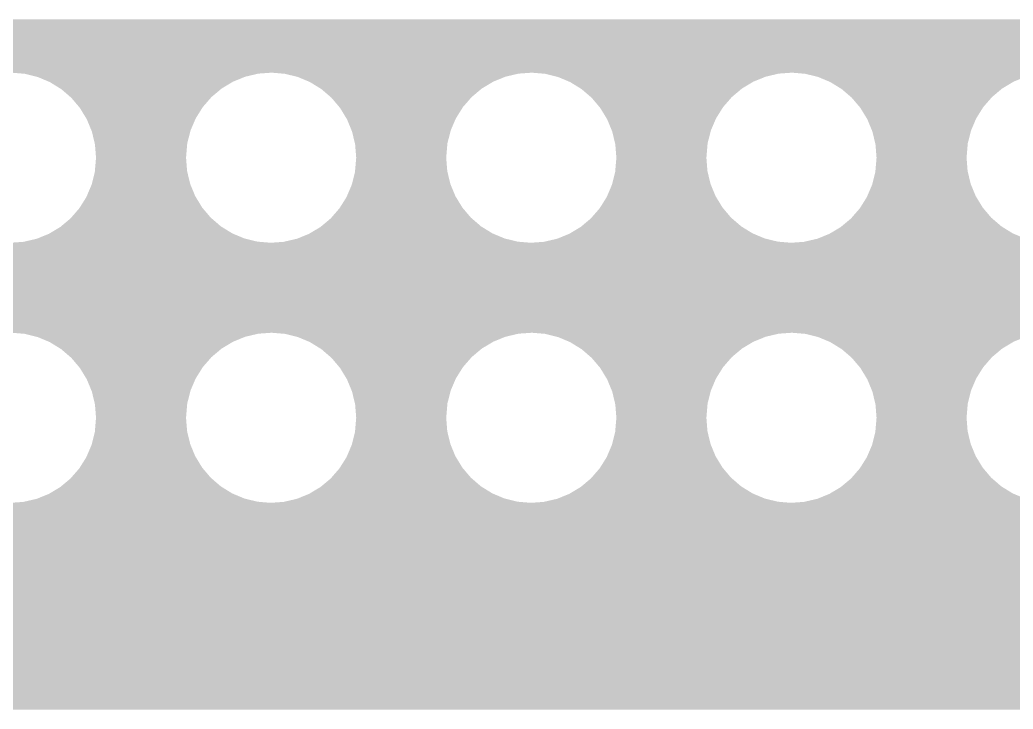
# Model space of a CAD drawing. Extents: x 295 to 953, y 10 to 290.
# Drawn here: x 723.8 to 749.01, y 149.99 to 167.5 of the extents above; entities that cross this region are included whole.
import ezdxf

# ---------------------------------------------------------------- set-up
doc = ezdxf.new("R2010")
doc.units = 0
doc.header["$LTSCALE"] = 5
doc.header["$MEASUREMENT"] = 0
doc.layers.add('GND1', color=7, linetype='CONTINUOUS')

msp = doc.modelspace()

# ---------------------------------------------------------------- linework, layer by layer
at = {"layer": 'GND1'}
for points in [[(561.287, 167.486), (561.246, 167.51), (834.239, 167.486), (834.186, 167.51)], [(561.325, 167.463), (561.287, 167.486), (834.297, 167.463), (834.239, 167.486)], [(593.571, 167.444), (593.417, 167.463), (834.345, 167.444), (834.297, 167.463)], [(593.725, 167.424), (593.571, 167.444), (834.401, 167.424), (834.345, 167.444)], [(593.785, 167.406), (593.725, 167.424), (834.453, 167.406), (834.401, 167.424)], [(593.892, 167.373), (593.785, 167.406), (834.563, 167.373), (834.453, 167.406)], [(593.982, 167.346), (593.892, 167.373), (834.674, 167.346), (834.563, 167.373)], [(594.022, 167.334), (593.982, 167.346), (834.736, 167.334), (834.674, 167.346)], [(594.042, 167.324), (594.022, 167.334), (834.786, 167.324), (834.736, 167.334)], [(594.076, 167.306), (594.042, 167.324), (834.899, 167.306), (834.786, 167.324)], [(594.1, 167.294), (594.076, 167.306), (835.013, 167.294), (834.899, 167.306)], [(594.113, 167.288), (594.1, 167.294), (835.127, 167.288), (835.013, 167.294)], [(594.116, 167.286), (594.113, 167.288), (835.242, 167.286), (835.127, 167.288)], [(594.3, 167.194), (594.116, 167.286), (848.376, 167.194), (848.376, 167.286)], [(594.55, 167.01), (594.3, 167.194), (848.376, 167.01), (848.376, 167.194)], [(594.742, 166.81), (594.55, 167.01), (848.376, 166.81), (848.376, 167.01)], [(594.746, 166.805), (594.742, 166.81), (773.156, 166.805), (773.405, 166.81)], [(594.765, 166.786), (594.746, 166.805), (773.072, 166.786), (773.156, 166.805)], [(594.79, 166.748), (594.765, 166.786), (772.913, 166.748), (773.072, 166.786)], [(594.862, 166.642), (594.79, 166.748), (772.688, 166.642), (772.913, 166.748)], [(594.939, 166.528), (594.862, 166.642), (772.539, 166.528), (772.688, 166.642)], [(594.956, 166.491), (594.939, 166.528), (772.49, 166.491), (772.539, 166.528)], [(595.042, 166.301), (594.956, 166.491), (772.328, 166.301), (772.49, 166.491)], [(595.067, 166.245), (595.042, 166.301), (772.298, 166.245), (772.328, 166.301)], [(595.09, 166.157), (595.067, 166.245), (772.251, 166.157), (772.298, 166.245)], [(723.873, 166.133), (723.587, 166.157), (729.854, 166.133), (730.191, 166.157)], [(730.477, 166.133), (730.191, 166.157), (736.458, 166.133), (736.795, 166.157)], [(737.081, 166.133), (736.795, 166.157), (743.062, 166.133), (743.399, 166.157)], [(743.685, 166.133), (743.399, 166.157), (749.666, 166.133), (750.003, 166.157)], [(723.923, 166.129), (723.873, 166.133), (729.836, 166.129), (729.854, 166.133)], [(724.217, 166.056), (723.923, 166.129), (729.525, 166.056), (729.836, 166.129)], [(724.251, 166.048), (724.217, 166.056), (729.505, 166.048), (729.525, 166.056)], [(724.533, 165.93), (724.251, 166.048), (729.212, 165.93), (729.505, 166.048)], [(724.562, 165.917), (724.533, 165.93), (729.192, 165.917), (729.212, 165.93)], [(724.823, 165.756), (724.562, 165.917), (728.923, 165.756), (729.192, 165.917)], [(730.527, 166.129), (730.477, 166.133), (736.44, 166.129), (736.458, 166.133)], [(730.821, 166.056), (730.527, 166.129), (736.129, 166.056), (736.44, 166.129)], [(730.855, 166.048), (730.821, 166.056), (736.109, 166.048), (736.129, 166.056)], [(731.137, 165.93), (730.855, 166.048), (735.816, 165.93), (736.109, 166.048)], [(731.166, 165.917), (731.137, 165.93), (735.796, 165.917), (735.816, 165.93)], [(731.427, 165.756), (731.166, 165.917), (735.527, 165.756), (735.796, 165.917)], [(737.131, 166.129), (737.081, 166.133), (743.044, 166.129), (743.062, 166.133)], [(737.425, 166.056), (737.131, 166.129), (742.733, 166.056), (743.044, 166.129)], [(737.459, 166.048), (737.425, 166.056), (742.713, 166.048), (742.733, 166.056)], [(737.741, 165.93), (737.459, 166.048), (742.42, 165.93), (742.713, 166.048)], [(737.77, 165.917), (737.741, 165.93), (742.4, 165.917), (742.42, 165.93)], [(738.031, 165.756), (737.77, 165.917), (742.131, 165.756), (742.4, 165.917)], [(743.735, 166.129), (743.685, 166.133), (749.648, 166.129), (749.666, 166.133)], [(744.029, 166.056), (743.735, 166.129), (749.337, 166.056), (749.648, 166.129)], [(744.063, 166.048), (744.029, 166.056), (749.317, 166.048), (749.337, 166.056)], [(744.345, 165.93), (744.063, 166.048), (749.024, 165.93), (749.317, 166.048)], [(744.374, 165.917), (744.345, 165.93), (749.004, 165.917), (749.024, 165.93)], [(744.635, 165.756), (744.374, 165.917), (748.735, 165.756), (749.004, 165.917)], [(724.849, 165.74), (724.823, 165.756), (728.904, 165.74), (728.923, 165.756)], [(725.083, 165.539), (724.849, 165.74), (728.665, 165.539), (728.904, 165.74)], [(731.453, 165.74), (731.427, 165.756), (735.508, 165.74), (735.527, 165.756)], [(731.687, 165.539), (731.453, 165.74), (735.269, 165.539), (735.508, 165.74)], [(738.057, 165.74), (738.031, 165.756), (742.112, 165.74), (742.131, 165.756)], [(738.291, 165.539), (738.057, 165.74), (741.873, 165.539), (742.112, 165.74)], [(744.661, 165.74), (744.635, 165.756), (748.716, 165.74), (748.735, 165.756)], [(744.895, 165.539), (744.661, 165.74), (748.477, 165.539), (748.716, 165.74)], [(725.105, 165.52), (725.083, 165.539), (728.648, 165.52), (728.665, 165.539)], [(725.305, 165.284), (725.105, 165.52), (728.443, 165.284), (728.648, 165.52)], [(731.709, 165.52), (731.687, 165.539), (735.252, 165.52), (735.269, 165.539)], [(731.909, 165.284), (731.709, 165.52), (735.047, 165.284), (735.252, 165.52)], [(738.313, 165.52), (738.291, 165.539), (741.856, 165.52), (741.873, 165.539)], [(738.513, 165.284), (738.313, 165.52), (741.651, 165.284), (741.856, 165.52)], [(744.917, 165.52), (744.895, 165.539), (748.46, 165.52), (748.477, 165.539)], [(745.117, 165.284), (744.917, 165.52), (748.255, 165.284), (748.46, 165.52)], [(725.323, 165.262), (725.305, 165.284), (728.429, 165.262), (728.443, 165.284)], [(725.484, 164.998), (725.323, 165.262), (728.264, 164.998), (728.429, 165.262)], [(731.927, 165.262), (731.909, 165.284), (735.033, 165.262), (735.047, 165.284)], [(732.088, 164.998), (731.927, 165.262), (734.868, 164.998), (735.033, 165.262)], [(738.531, 165.262), (738.513, 165.284), (741.637, 165.262), (741.651, 165.284)], [(738.692, 164.998), (738.531, 165.262), (741.472, 164.998), (741.637, 165.262)], [(745.135, 165.262), (745.117, 165.284), (748.241, 165.262), (748.255, 165.284)], [(745.296, 164.998), (745.135, 165.262), (748.076, 164.998), (748.241, 165.262)], [(725.499, 164.974), (725.484, 164.998), (728.253, 164.974), (728.264, 164.998)], [(725.617, 164.688), (725.499, 164.974), (728.131, 164.688), (728.253, 164.974)], [(732.103, 164.974), (732.088, 164.998), (734.857, 164.974), (734.868, 164.998)], [(732.221, 164.688), (732.103, 164.974), (734.735, 164.688), (734.857, 164.974)], [(738.707, 164.974), (738.692, 164.998), (741.461, 164.974), (741.472, 164.998)], [(738.825, 164.688), (738.707, 164.974), (741.339, 164.688), (741.461, 164.974)], [(745.311, 164.974), (745.296, 164.998), (748.065, 164.974), (748.076, 164.998)], [(745.429, 164.688), (745.311, 164.974), (747.943, 164.688), (748.065, 164.974)], [(725.628, 164.662), (725.617, 164.688), (728.125, 164.662), (728.131, 164.688)], [(725.7, 164.361), (725.628, 164.662), (728.048, 164.361), (728.125, 164.662)], [(732.232, 164.662), (732.221, 164.688), (734.729, 164.662), (734.735, 164.688)], [(732.304, 164.361), (732.232, 164.662), (734.652, 164.361), (734.729, 164.662)], [(738.836, 164.662), (738.825, 164.688), (741.333, 164.662), (741.339, 164.688)], [(738.908, 164.361), (738.836, 164.662), (741.256, 164.361), (741.333, 164.662)], [(745.44, 164.662), (745.429, 164.688), (747.937, 164.662), (747.943, 164.688)], [(745.512, 164.361), (745.44, 164.662), (747.86, 164.361), (747.937, 164.662)], [(725.706, 164.334), (725.7, 164.361), (728.046, 164.334), (728.048, 164.361)], [(725.733, 163.998), (725.706, 164.334), (728.018, 163.998), (728.046, 164.334)], [(732.31, 164.334), (732.304, 164.361), (734.65, 164.334), (734.652, 164.361)], [(732.337, 163.998), (732.31, 164.334), (734.622, 163.998), (734.65, 164.334)], [(738.914, 164.334), (738.908, 164.361), (741.254, 164.334), (741.256, 164.361)], [(738.941, 163.998), (738.914, 164.334), (741.226, 163.998), (741.254, 164.334)], [(745.518, 164.334), (745.512, 164.361), (747.858, 164.334), (747.86, 164.361)], [(745.545, 163.998), (745.518, 164.334), (747.83, 163.998), (747.858, 164.334)], [(725.704, 163.661), (725.733, 163.998), (728.044, 163.661), (728.018, 163.998)], [(732.308, 163.661), (732.337, 163.998), (734.648, 163.661), (734.622, 163.998)], [(738.912, 163.661), (738.941, 163.998), (741.252, 163.661), (741.226, 163.998)], [(745.516, 163.661), (745.545, 163.998), (747.856, 163.661), (747.83, 163.998)], [(725.626, 163.333), (725.702, 163.634), (728.123, 163.333), (728.05, 163.634)], [(725.702, 163.634), (725.704, 163.661), (728.05, 163.634), (728.044, 163.661)], [(732.23, 163.333), (732.306, 163.634), (734.727, 163.333), (734.654, 163.634)], [(732.306, 163.634), (732.308, 163.661), (734.654, 163.634), (734.648, 163.661)], [(738.834, 163.333), (738.91, 163.634), (741.331, 163.333), (741.258, 163.634)], [(738.91, 163.634), (738.912, 163.661), (741.258, 163.634), (741.252, 163.661)], [(745.438, 163.333), (745.514, 163.634), (747.935, 163.333), (747.862, 163.634)], [(745.514, 163.634), (745.516, 163.661), (747.862, 163.634), (747.856, 163.661)], [(725.497, 163.021), (725.619, 163.307), (728.251, 163.021), (728.133, 163.307)], [(725.619, 163.307), (725.626, 163.333), (728.133, 163.307), (728.123, 163.333)], [(732.101, 163.021), (732.223, 163.307), (734.855, 163.021), (734.737, 163.307)], [(732.223, 163.307), (732.23, 163.333), (734.737, 163.307), (734.727, 163.333)], [(738.705, 163.021), (738.827, 163.307), (741.459, 163.021), (741.341, 163.307)], [(738.827, 163.307), (738.834, 163.333), (741.341, 163.307), (741.331, 163.333)], [(745.309, 163.021), (745.431, 163.307), (748.063, 163.021), (747.945, 163.307)], [(745.431, 163.307), (745.438, 163.333), (747.945, 163.307), (747.935, 163.333)], [(725.321, 162.733), (725.487, 162.997), (728.427, 162.733), (728.266, 162.997)], [(725.487, 162.997), (725.497, 163.021), (728.266, 162.997), (728.251, 163.021)], [(731.925, 162.733), (732.091, 162.997), (735.031, 162.733), (734.87, 162.997)], [(732.091, 162.997), (732.101, 163.021), (734.87, 162.997), (734.855, 163.021)], [(738.529, 162.733), (738.695, 162.997), (741.635, 162.733), (741.474, 162.997)], [(738.695, 162.997), (738.705, 163.021), (741.474, 162.997), (741.459, 163.021)], [(745.133, 162.733), (745.299, 162.997), (748.239, 162.733), (748.078, 162.997)], [(745.299, 162.997), (745.309, 163.021), (748.078, 162.997), (748.063, 163.021)], [(725.102, 162.475), (725.307, 162.711), (728.645, 162.475), (728.445, 162.711)], [(725.307, 162.711), (725.321, 162.733), (728.445, 162.711), (728.427, 162.733)], [(731.706, 162.475), (731.911, 162.711), (735.249, 162.475), (735.049, 162.711)], [(731.911, 162.711), (731.925, 162.733), (735.049, 162.711), (735.031, 162.733)], [(738.31, 162.475), (738.515, 162.711), (741.853, 162.475), (741.653, 162.711)], [(738.515, 162.711), (738.529, 162.733), (741.653, 162.711), (741.635, 162.733)], [(744.914, 162.475), (745.119, 162.711), (748.457, 162.475), (748.257, 162.711)], [(745.119, 162.711), (745.133, 162.733), (748.257, 162.711), (748.239, 162.733)], [(724.846, 162.255), (725.086, 162.456), (728.901, 162.255), (728.668, 162.456)], [(725.086, 162.456), (725.102, 162.475), (728.668, 162.456), (728.645, 162.475)], [(731.45, 162.255), (731.69, 162.456), (735.505, 162.255), (735.272, 162.456)], [(731.69, 162.456), (731.706, 162.475), (735.272, 162.456), (735.249, 162.475)], [(738.054, 162.255), (738.294, 162.456), (742.109, 162.255), (741.876, 162.456)], [(738.294, 162.456), (738.31, 162.475), (741.876, 162.456), (741.853, 162.475)], [(744.658, 162.255), (744.898, 162.456), (748.713, 162.255), (748.48, 162.456)], [(744.898, 162.456), (744.914, 162.475), (748.48, 162.456), (748.457, 162.475)], [(724.558, 162.078), (724.827, 162.239), (729.188, 162.078), (728.927, 162.239)], [(724.827, 162.239), (724.846, 162.255), (728.927, 162.239), (728.901, 162.255)], [(731.162, 162.078), (731.431, 162.239), (735.792, 162.078), (735.531, 162.239)], [(731.431, 162.239), (731.45, 162.255), (735.531, 162.239), (735.505, 162.255)], [(737.766, 162.078), (738.035, 162.239), (742.396, 162.078), (742.135, 162.239)], [(738.035, 162.239), (738.054, 162.255), (742.135, 162.239), (742.109, 162.255)], [(744.37, 162.078), (744.639, 162.239), (749, 162.078), (748.739, 162.239)], [(744.639, 162.239), (744.658, 162.255), (748.739, 162.239), (748.713, 162.255)], [(723.896, 161.862), (723.914, 161.867), (729.877, 161.862), (729.827, 161.867)], [(723.914, 161.867), (724.225, 161.939), (729.827, 161.867), (729.533, 161.939)], [(724.225, 161.939), (724.246, 161.947), (729.533, 161.939), (729.5, 161.947)], [(724.246, 161.947), (724.538, 162.065), (729.5, 161.947), (729.218, 162.065)], [(724.538, 162.065), (724.558, 162.078), (729.218, 162.065), (729.188, 162.078)], [(730.5, 161.862), (730.518, 161.867), (736.481, 161.862), (736.431, 161.867)], [(730.518, 161.867), (730.829, 161.939), (736.431, 161.867), (736.137, 161.939)], [(730.829, 161.939), (730.85, 161.947), (736.137, 161.939), (736.104, 161.947)], [(730.85, 161.947), (731.142, 162.065), (736.104, 161.947), (735.822, 162.065)], [(731.142, 162.065), (731.162, 162.078), (735.822, 162.065), (735.792, 162.078)], [(737.104, 161.862), (737.122, 161.867), (743.085, 161.862), (743.035, 161.867)], [(737.122, 161.867), (737.433, 161.939), (743.035, 161.867), (742.741, 161.939)], [(737.433, 161.939), (737.454, 161.947), (742.741, 161.939), (742.708, 161.947)], [(737.454, 161.947), (737.746, 162.065), (742.708, 161.947), (742.426, 162.065)], [(737.746, 162.065), (737.766, 162.078), (742.426, 162.065), (742.396, 162.078)], [(743.708, 161.862), (743.726, 161.867), (749.689, 161.862), (749.639, 161.867)], [(743.726, 161.867), (744.037, 161.939), (749.639, 161.867), (749.345, 161.939)], [(744.037, 161.939), (744.058, 161.947), (749.345, 161.939), (749.312, 161.947)], [(744.058, 161.947), (744.35, 162.065), (749.312, 161.947), (749.03, 162.065)], [(744.35, 162.065), (744.37, 162.078), (749.03, 162.065), (749, 162.078)], [(692.286, 161.779), (692.274, 161.838), (767.32, 161.779), (767.357, 161.838)], [(692.299, 161.689), (692.286, 161.779), (767.264, 161.689), (767.32, 161.779)], [(692.3, 161.683), (692.299, 161.689), (767.26, 161.683), (767.264, 161.689)], [(692.307, 161.598), (692.3, 161.683), (767.224, 161.598), (767.26, 161.683)], [(723.56, 161.838), (723.896, 161.862), (730.164, 161.838), (729.877, 161.862)], [(730.164, 161.838), (730.5, 161.862), (736.768, 161.838), (736.481, 161.862)], [(736.768, 161.838), (737.104, 161.862), (743.372, 161.838), (743.085, 161.862)], [(743.372, 161.838), (743.708, 161.862), (749.976, 161.838), (749.689, 161.862)], [(692.292, 161.273), (692.303, 161.363), (767.102, 161.273), (767.125, 161.363)], [(692.303, 161.363), (692.304, 161.373), (767.125, 161.363), (767.128, 161.373)], [(692.304, 161.373), (692.309, 161.453), (767.128, 161.373), (767.162, 161.453)], [(692.31, 161.508), (692.307, 161.598), (767.185, 161.508), (767.224, 161.598)], [(692.309, 161.453), (692.31, 161.508), (767.162, 161.453), (767.185, 161.508)], [(692.254, 161.095), (692.276, 161.183), (767.058, 161.095), (767.08, 161.183)], [(692.276, 161.183), (692.292, 161.273), (767.08, 161.183), (767.102, 161.273)], [(692.16, 160.84), (692.196, 160.923), (767.028, 160.84), (767.035, 160.923)], [(692.196, 160.923), (692.228, 161.009), (767.035, 160.923), (767.042, 161.009)], [(692.228, 161.009), (692.239, 161.046), (767.042, 161.009), (767.045, 161.046)], [(692.239, 161.046), (692.254, 161.095), (767.045, 161.046), (767.058, 161.095)], [(608.653, 160.571), (608.719, 160.606), (767.023, 160.571), (767.02, 160.606)], [(692.022, 160.606), (692.073, 160.681), (767.02, 160.606), (767.014, 160.681)], [(692.073, 160.682), (692.118, 160.76), (767.014, 160.682), (767.021, 160.76)], [(692.073, 160.681), (692.073, 160.682), (767.014, 160.681), (767.014, 160.682)], [(692.118, 160.76), (692.16, 160.84), (767.021, 160.76), (767.028, 160.84)], [(608.519, 160.518), (608.585, 160.541), (767.027, 160.518), (767.025, 160.541)], [(608.585, 160.541), (608.653, 160.571), (767.025, 160.541), (767.023, 160.571)], [(691.544, 160.346), (691.373, 160.518), (767.041, 160.346), (767.027, 160.518)], [(691.402, 160.092), (691.483, 160.132), (767.101, 160.092), (767.092, 160.132)], [(691.483, 160.132), (691.562, 160.177), (767.092, 160.132), (767.081, 160.177)], [(691.653, 160.237), (691.544, 160.346), (767.067, 160.237), (767.041, 160.346)], [(691.562, 160.177), (691.638, 160.226), (767.081, 160.177), (767.069, 160.226)], [(691.638, 160.226), (691.653, 160.237), (767.069, 160.226), (767.067, 160.237)], [(524.78, 159.764), (524.78, 159.95), (767.224, 159.764), (767.147, 159.95)], [(690.787, 159.95), (690.878, 159.954), (767.147, 159.95), (767.145, 159.954)], [(690.878, 159.954), (690.968, 159.964), (767.145, 159.954), (767.141, 159.964)], [(690.968, 159.964), (691.058, 159.98), (767.141, 159.964), (767.135, 159.98)], [(691.058, 159.98), (691.146, 160), (767.135, 159.98), (767.126, 160)], [(691.146, 160), (691.206, 160.018), (767.126, 160), (767.119, 160.018)], [(691.206, 160.018), (691.233, 160.026), (767.119, 160.018), (767.117, 160.026)], [(691.233, 160.026), (691.319, 160.056), (767.117, 160.026), (767.11, 160.056)], [(691.319, 160.056), (691.402, 160.092), (767.11, 160.056), (767.101, 160.092)], [(585.967, 159.763), (585.877, 159.764), (767.224, 159.763), (767.224, 159.764)], [(586.058, 159.758), (585.967, 159.763), (767.226, 159.758), (767.224, 159.763)], [(586.148, 159.747), (586.058, 159.758), (767.231, 159.747), (767.226, 159.758)], [(586.237, 159.73), (586.148, 159.747), (767.238, 159.73), (767.231, 159.747)], [(586.325, 159.709), (586.237, 159.73), (767.246, 159.709), (767.238, 159.73)], [(586.336, 159.706), (586.325, 159.709), (767.248, 159.706), (767.246, 159.709)], [(586.412, 159.682), (586.336, 159.706), (767.262, 159.682), (767.248, 159.706)], [(586.497, 159.651), (586.412, 159.682), (767.281, 159.651), (767.262, 159.682)], [(586.58, 159.614), (586.497, 159.651), (767.304, 159.614), (767.281, 159.651)], [(586.661, 159.573), (586.58, 159.614), (767.329, 159.573), (767.304, 159.614)], [(586.695, 159.553), (586.661, 159.573), (767.341, 159.553), (767.329, 159.573)], [(723.873, 159.529), (723.587, 159.553), (729.854, 159.529), (730.191, 159.553)], [(723.923, 159.525), (723.873, 159.529), (729.836, 159.525), (729.854, 159.529)], [(724.217, 159.452), (723.923, 159.525), (729.525, 159.452), (729.836, 159.525)], [(724.251, 159.444), (724.217, 159.452), (729.505, 159.444), (729.525, 159.452)], [(724.533, 159.326), (724.251, 159.444), (729.212, 159.326), (729.505, 159.444)], [(730.477, 159.529), (730.191, 159.553), (736.458, 159.529), (736.795, 159.553)], [(730.527, 159.525), (730.477, 159.529), (736.44, 159.525), (736.458, 159.529)], [(730.821, 159.452), (730.527, 159.525), (736.129, 159.452), (736.44, 159.525)], [(730.855, 159.444), (730.821, 159.452), (736.109, 159.444), (736.129, 159.452)], [(731.137, 159.326), (730.855, 159.444), (735.816, 159.326), (736.109, 159.444)], [(737.081, 159.529), (736.795, 159.553), (743.062, 159.529), (743.399, 159.553)], [(737.131, 159.525), (737.081, 159.529), (743.044, 159.525), (743.062, 159.529)], [(737.425, 159.452), (737.131, 159.525), (742.733, 159.452), (743.044, 159.525)], [(737.459, 159.444), (737.425, 159.452), (742.713, 159.444), (742.733, 159.452)], [(737.741, 159.326), (737.459, 159.444), (742.42, 159.326), (742.713, 159.444)], [(743.685, 159.529), (743.399, 159.553), (749.666, 159.529), (750.003, 159.553)], [(743.735, 159.525), (743.685, 159.529), (749.648, 159.525), (749.666, 159.529)], [(744.029, 159.452), (743.735, 159.525), (749.337, 159.452), (749.648, 159.525)], [(744.063, 159.444), (744.029, 159.452), (749.317, 159.444), (749.337, 159.452)], [(744.345, 159.326), (744.063, 159.444), (749.024, 159.326), (749.317, 159.444)], [(724.562, 159.313), (724.533, 159.326), (729.192, 159.313), (729.212, 159.326)], [(724.823, 159.152), (724.562, 159.313), (728.923, 159.152), (729.192, 159.313)], [(724.849, 159.136), (724.823, 159.152), (728.904, 159.136), (728.923, 159.152)], [(725.083, 158.935), (724.849, 159.136), (728.665, 158.935), (728.904, 159.136)], [(731.166, 159.313), (731.137, 159.326), (735.796, 159.313), (735.816, 159.326)], [(731.427, 159.152), (731.166, 159.313), (735.527, 159.152), (735.796, 159.313)], [(731.453, 159.136), (731.427, 159.152), (735.508, 159.136), (735.527, 159.152)], [(731.687, 158.935), (731.453, 159.136), (735.269, 158.935), (735.508, 159.136)], [(737.77, 159.313), (737.741, 159.326), (742.4, 159.313), (742.42, 159.326)], [(738.031, 159.152), (737.77, 159.313), (742.131, 159.152), (742.4, 159.313)], [(738.057, 159.136), (738.031, 159.152), (742.112, 159.136), (742.131, 159.152)], [(738.291, 158.935), (738.057, 159.136), (741.873, 158.935), (742.112, 159.136)], [(744.374, 159.313), (744.345, 159.326), (749.004, 159.313), (749.024, 159.326)], [(744.635, 159.152), (744.374, 159.313), (748.735, 159.152), (749.004, 159.313)], [(744.661, 159.136), (744.635, 159.152), (748.716, 159.136), (748.735, 159.152)], [(744.895, 158.935), (744.661, 159.136), (748.477, 158.935), (748.716, 159.136)], [(725.105, 158.916), (725.083, 158.935), (728.648, 158.916), (728.665, 158.935)], [(725.305, 158.68), (725.105, 158.916), (728.443, 158.68), (728.648, 158.916)], [(731.709, 158.916), (731.687, 158.935), (735.252, 158.916), (735.269, 158.935)], [(731.909, 158.68), (731.709, 158.916), (735.047, 158.68), (735.252, 158.916)], [(738.313, 158.916), (738.291, 158.935), (741.856, 158.916), (741.873, 158.935)], [(738.513, 158.68), (738.313, 158.916), (741.651, 158.68), (741.856, 158.916)], [(744.917, 158.916), (744.895, 158.935), (748.46, 158.916), (748.477, 158.935)], [(745.117, 158.68), (744.917, 158.916), (748.255, 158.68), (748.46, 158.916)], [(725.323, 158.658), (725.305, 158.68), (728.429, 158.658), (728.443, 158.68)], [(725.484, 158.394), (725.323, 158.658), (728.264, 158.394), (728.429, 158.658)], [(731.927, 158.658), (731.909, 158.68), (735.033, 158.658), (735.047, 158.68)], [(732.088, 158.394), (731.927, 158.658), (734.868, 158.394), (735.033, 158.658)], [(738.531, 158.658), (738.513, 158.68), (741.637, 158.658), (741.651, 158.68)], [(738.692, 158.394), (738.531, 158.658), (741.472, 158.394), (741.637, 158.658)], [(745.135, 158.658), (745.117, 158.68), (748.241, 158.658), (748.255, 158.68)], [(745.296, 158.394), (745.135, 158.658), (748.076, 158.394), (748.241, 158.658)], [(725.499, 158.37), (725.484, 158.394), (728.253, 158.37), (728.264, 158.394)], [(725.617, 158.084), (725.499, 158.37), (728.131, 158.084), (728.253, 158.37)], [(732.103, 158.37), (732.088, 158.394), (734.857, 158.37), (734.868, 158.394)], [(732.221, 158.084), (732.103, 158.37), (734.735, 158.084), (734.857, 158.37)], [(738.707, 158.37), (738.692, 158.394), (741.461, 158.37), (741.472, 158.394)], [(738.825, 158.084), (738.707, 158.37), (741.339, 158.084), (741.461, 158.37)], [(745.311, 158.37), (745.296, 158.394), (748.065, 158.37), (748.076, 158.394)], [(745.429, 158.084), (745.311, 158.37), (747.943, 158.084), (748.065, 158.37)], [(725.628, 158.058), (725.617, 158.084), (728.125, 158.058), (728.131, 158.084)], [(732.232, 158.058), (732.221, 158.084), (734.729, 158.058), (734.735, 158.084)], [(738.836, 158.058), (738.825, 158.084), (741.333, 158.058), (741.339, 158.084)], [(745.44, 158.058), (745.429, 158.084), (747.937, 158.058), (747.943, 158.084)], [(725.7, 157.757), (725.628, 158.058), (728.048, 157.757), (728.125, 158.058)], [(732.304, 157.757), (732.232, 158.058), (734.652, 157.757), (734.729, 158.058)], [(738.908, 157.757), (738.836, 158.058), (741.256, 157.757), (741.333, 158.058)], [(745.512, 157.757), (745.44, 158.058), (747.86, 157.757), (747.937, 158.058)], [(725.706, 157.73), (725.7, 157.757), (728.046, 157.73), (728.048, 157.757)], [(725.733, 157.394), (725.706, 157.73), (728.018, 157.394), (728.046, 157.73)], [(732.31, 157.73), (732.304, 157.757), (734.65, 157.73), (734.652, 157.757)], [(732.337, 157.394), (732.31, 157.73), (734.622, 157.394), (734.65, 157.73)], [(738.914, 157.73), (738.908, 157.757), (741.254, 157.73), (741.256, 157.757)], [(738.941, 157.394), (738.914, 157.73), (741.226, 157.394), (741.254, 157.73)], [(745.518, 157.73), (745.512, 157.757), (747.858, 157.73), (747.86, 157.757)], [(745.545, 157.394), (745.518, 157.73), (747.83, 157.394), (747.858, 157.73)], [(725.704, 157.057), (725.733, 157.394), (728.044, 157.057), (728.018, 157.394)], [(732.308, 157.057), (732.337, 157.394), (734.648, 157.057), (734.622, 157.394)], [(738.912, 157.057), (738.941, 157.394), (741.252, 157.057), (741.226, 157.394)], [(745.516, 157.057), (745.545, 157.394), (747.856, 157.057), (747.83, 157.394)], [(725.626, 156.729), (725.702, 157.03), (728.123, 156.729), (728.05, 157.03)], [(725.702, 157.03), (725.704, 157.057), (728.05, 157.03), (728.044, 157.057)], [(732.23, 156.729), (732.306, 157.03), (734.727, 156.729), (734.654, 157.03)], [(732.306, 157.03), (732.308, 157.057), (734.654, 157.03), (734.648, 157.057)], [(738.834, 156.729), (738.91, 157.03), (741.331, 156.729), (741.258, 157.03)], [(738.91, 157.03), (738.912, 157.057), (741.258, 157.03), (741.252, 157.057)], [(745.438, 156.729), (745.514, 157.03), (747.935, 156.729), (747.862, 157.03)], [(745.514, 157.03), (745.516, 157.057), (747.862, 157.03), (747.856, 157.057)], [(725.497, 156.417), (725.619, 156.703), (728.251, 156.417), (728.133, 156.703)], [(725.619, 156.703), (725.626, 156.729), (728.133, 156.703), (728.123, 156.729)], [(732.101, 156.417), (732.223, 156.703), (734.855, 156.417), (734.737, 156.703)], [(732.223, 156.703), (732.23, 156.729), (734.737, 156.703), (734.727, 156.729)], [(738.705, 156.417), (738.827, 156.703), (741.459, 156.417), (741.341, 156.703)], [(738.827, 156.703), (738.834, 156.729), (741.341, 156.703), (741.331, 156.729)], [(745.309, 156.417), (745.431, 156.703), (748.063, 156.417), (747.945, 156.703)], [(745.431, 156.703), (745.438, 156.729), (747.945, 156.703), (747.935, 156.729)], [(725.321, 156.129), (725.487, 156.393), (728.427, 156.129), (728.266, 156.393)], [(725.487, 156.393), (725.497, 156.417), (728.266, 156.393), (728.251, 156.417)], [(731.925, 156.129), (732.091, 156.393), (735.031, 156.129), (734.87, 156.393)], [(732.091, 156.393), (732.101, 156.417), (734.87, 156.393), (734.855, 156.417)], [(738.529, 156.129), (738.695, 156.393), (741.635, 156.129), (741.474, 156.393)], [(738.695, 156.393), (738.705, 156.417), (741.474, 156.393), (741.459, 156.417)], [(745.133, 156.129), (745.299, 156.393), (748.239, 156.129), (748.078, 156.393)], [(745.299, 156.393), (745.309, 156.417), (748.078, 156.393), (748.063, 156.417)], [(725.102, 155.871), (725.307, 156.107), (728.645, 155.871), (728.445, 156.107)], [(725.307, 156.107), (725.321, 156.129), (728.445, 156.107), (728.427, 156.129)], [(731.706, 155.871), (731.911, 156.107), (735.249, 155.871), (735.049, 156.107)], [(731.911, 156.107), (731.925, 156.129), (735.049, 156.107), (735.031, 156.129)], [(738.31, 155.871), (738.515, 156.107), (741.853, 155.871), (741.653, 156.107)], [(738.515, 156.107), (738.529, 156.129), (741.653, 156.107), (741.635, 156.129)], [(744.914, 155.871), (745.119, 156.107), (748.457, 155.871), (748.257, 156.107)], [(745.119, 156.107), (745.133, 156.129), (748.257, 156.107), (748.239, 156.129)], [(724.846, 155.651), (725.086, 155.852), (728.901, 155.651), (728.668, 155.852)], [(725.086, 155.852), (725.102, 155.871), (728.668, 155.852), (728.645, 155.871)], [(731.45, 155.651), (731.69, 155.852), (735.505, 155.651), (735.272, 155.852)], [(731.69, 155.852), (731.706, 155.871), (735.272, 155.852), (735.249, 155.871)], [(738.054, 155.651), (738.294, 155.852), (742.109, 155.651), (741.876, 155.852)], [(738.294, 155.852), (738.31, 155.871), (741.876, 155.852), (741.853, 155.871)], [(744.658, 155.651), (744.898, 155.852), (748.713, 155.651), (748.48, 155.852)], [(744.898, 155.852), (744.914, 155.871), (748.48, 155.852), (748.457, 155.871)], [(724.558, 155.474), (724.827, 155.635), (729.188, 155.474), (728.927, 155.635)], [(724.827, 155.635), (724.846, 155.651), (728.927, 155.635), (728.901, 155.651)], [(731.162, 155.474), (731.431, 155.635), (735.792, 155.474), (735.531, 155.635)], [(731.431, 155.635), (731.45, 155.651), (735.531, 155.635), (735.505, 155.651)], [(737.766, 155.474), (738.035, 155.635), (742.396, 155.474), (742.135, 155.635)], [(738.035, 155.635), (738.054, 155.651), (742.135, 155.635), (742.109, 155.651)], [(744.37, 155.474), (744.639, 155.635), (749, 155.474), (748.739, 155.635)], [(744.639, 155.635), (744.658, 155.651), (748.739, 155.635), (748.713, 155.651)], [(723.914, 155.263), (724.225, 155.335), (729.827, 155.263), (729.533, 155.335)], [(724.225, 155.335), (724.246, 155.343), (729.533, 155.335), (729.5, 155.343)], [(724.246, 155.343), (724.538, 155.461), (729.5, 155.343), (729.218, 155.461)], [(724.538, 155.461), (724.558, 155.474), (729.218, 155.461), (729.188, 155.474)], [(730.518, 155.263), (730.829, 155.335), (736.431, 155.263), (736.137, 155.335)], [(730.829, 155.335), (730.85, 155.343), (736.137, 155.335), (736.104, 155.343)], [(730.85, 155.343), (731.142, 155.461), (736.104, 155.343), (735.822, 155.461)], [(731.142, 155.461), (731.162, 155.474), (735.822, 155.461), (735.792, 155.474)], [(737.122, 155.263), (737.433, 155.335), (743.035, 155.263), (742.741, 155.335)], [(737.433, 155.335), (737.454, 155.343), (742.741, 155.335), (742.708, 155.343)], [(737.454, 155.343), (737.746, 155.461), (742.708, 155.343), (742.426, 155.461)], [(737.746, 155.461), (737.766, 155.474), (742.426, 155.461), (742.396, 155.474)], [(743.726, 155.263), (744.037, 155.335), (749.639, 155.263), (749.345, 155.335)], [(744.037, 155.335), (744.058, 155.343), (749.345, 155.335), (749.312, 155.343)], [(744.058, 155.343), (744.35, 155.461), (749.312, 155.343), (749.03, 155.461)], [(744.35, 155.461), (744.37, 155.474), (749.03, 155.461), (749, 155.474)], [(663.833, 155.162), (663.81, 155.234), (759.467, 155.162), (759.441, 155.234)], [(663.837, 155.152), (663.833, 155.162), (759.472, 155.152), (759.467, 155.162)], [(663.845, 155.078), (663.837, 155.152), (759.503, 155.078), (759.472, 155.152)], [(663.853, 154.997), (663.845, 155.078), (759.543, 154.997), (759.503, 155.078)], [(723.56, 155.234), (723.896, 155.258), (730.164, 155.234), (729.877, 155.258)], [(723.896, 155.258), (723.914, 155.263), (729.877, 155.258), (729.827, 155.263)], [(730.164, 155.234), (730.5, 155.258), (736.768, 155.234), (736.481, 155.258)], [(730.5, 155.258), (730.518, 155.263), (736.481, 155.258), (736.431, 155.263)], [(736.768, 155.234), (737.104, 155.258), (743.372, 155.234), (743.085, 155.258)], [(737.104, 155.258), (737.122, 155.263), (743.085, 155.258), (743.035, 155.263)], [(743.372, 155.234), (743.708, 155.258), (749.976, 155.234), (749.689, 155.258)], [(743.708, 155.258), (743.726, 155.263), (749.689, 155.258), (749.639, 155.263)], [(663.849, 154.739), (663.856, 154.827), (804.866, 154.739), (804.742, 154.827)], [(663.862, 154.918), (663.853, 154.997), (759.588, 154.918), (759.543, 154.997)], [(663.856, 154.827), (663.858, 154.842), (759.648, 154.827), (759.637, 154.842)], [(663.858, 154.842), (663.863, 154.904), (759.637, 154.842), (759.597, 154.904)], [(663.863, 154.904), (663.862, 154.918), (759.597, 154.904), (759.588, 154.918)], [(663.776, 154.458), (663.845, 154.697), (760.017, 154.458), (760.255, 154.697)], [(663.845, 154.697), (663.849, 154.739), (760.255, 154.697), (760.298, 154.739)], [(663.682, 154.284), (663.702, 154.321), (760.334, 154.284), (760.251, 154.321)], [(663.702, 154.321), (663.724, 154.362), (760.251, 154.321), (760.17, 154.362)], [(663.724, 154.362), (663.749, 154.408), (760.17, 154.362), (760.092, 154.408)], [(663.749, 154.408), (663.775, 154.458), (760.092, 154.408), (760.018, 154.458)], [(663.775, 154.458), (663.776, 154.458), (760.018, 154.458), (760.017, 154.458)], [(663.298, 153.897), (663.496, 154.049), (814.242, 153.897), (814.226, 154.049)], [(663.496, 154.049), (663.521, 154.078), (814.226, 154.049), (814.223, 154.078)], [(663.521, 154.078), (663.6, 154.171), (814.223, 154.078), (814.231, 154.171)], [(663.6, 154.171), (663.601, 154.172), (760.955, 154.171), (760.864, 154.172)], [(663.601, 154.172), (663.605, 154.178), (760.864, 154.172), (760.774, 154.178)], [(663.605, 154.178), (663.615, 154.189), (760.774, 154.178), (760.684, 154.189)], [(663.615, 154.189), (663.629, 154.205), (760.684, 154.189), (760.594, 154.205)], [(663.629, 154.205), (663.647, 154.226), (760.594, 154.205), (760.506, 154.226)], [(663.647, 154.226), (663.657, 154.238), (760.506, 154.226), (760.467, 154.238)], [(663.657, 154.238), (663.665, 154.253), (760.467, 154.238), (760.419, 154.253)], [(663.665, 154.253), (663.682, 154.284), (760.419, 154.253), (760.334, 154.284)], [(663.072, 153.791), (663.157, 153.831), (814.262, 153.791), (814.249, 153.831)], [(663.157, 153.831), (663.298, 153.897), (814.249, 153.831), (814.242, 153.897)], [(524.78, 153.602), (524.78, 153.73), (814.325, 153.602), (814.282, 153.73)], [(570.355, 153.597), (570.332, 153.602), (805.35, 153.597), (805.6, 153.602)], [(570.577, 153.553), (570.355, 153.597), (805.164, 153.553), (805.35, 153.597)], [(570.607, 153.54), (570.577, 153.553), (805.108, 153.54), (805.164, 153.553)], [(662.58, 153.73), (662.83, 153.734), (814.282, 153.73), (814.281, 153.734)], [(662.83, 153.734), (663.072, 153.791), (814.281, 153.734), (814.262, 153.791)], [(570.806, 153.455), (570.607, 153.54), (804.927, 153.455), (805.108, 153.54)], [(570.835, 153.434), (570.806, 153.455), (804.882, 153.434), (804.927, 153.455)], [(571.009, 153.311), (570.835, 153.434), (804.721, 153.311), (804.882, 153.434)], [(571.035, 153.283), (571.009, 153.311), (804.685, 153.283), (804.721, 153.311)], [(571.177, 153.127), (571.035, 153.283), (804.552, 153.127), (804.685, 153.283)], [(571.197, 153.093), (571.177, 153.127), (804.523, 153.093), (804.552, 153.127)], [(571.303, 152.912), (571.197, 153.093), (804.425, 152.912), (804.523, 153.093)], [(571.316, 152.873), (571.303, 152.912), (804.405, 152.873), (804.425, 152.912)], [(571.348, 152.776), (571.316, 152.873), (804.376, 152.776), (804.405, 152.873)], [(670.462, 152.728), (670.218, 152.776), (804.362, 152.728), (804.376, 152.776)], [(670.68, 152.634), (670.462, 152.728), (804.335, 152.634), (804.362, 152.728)], [(670.691, 152.63), (670.68, 152.634), (804.335, 152.63), (804.335, 152.634)], [(670.894, 152.485), (670.691, 152.63), (804.322, 152.485), (804.335, 152.63)], [(670.947, 152.427), (670.894, 152.485), (804.317, 152.427), (804.322, 152.485)], [(671.063, 152.301), (670.947, 152.427), (804.33, 152.301), (804.317, 152.427)], [(671.134, 152.18), (671.063, 152.301), (804.343, 152.18), (804.33, 152.301)], [(671.188, 152.086), (671.134, 152.18), (804.374, 152.086), (804.343, 152.18)], [(671.236, 151.943), (671.188, 152.086), (804.421, 151.943), (804.374, 152.086)], [(671.266, 151.85), (671.236, 151.943), (804.476, 151.85), (804.421, 151.943)], [(671.279, 151.728), (671.266, 151.85), (804.547, 151.728), (804.476, 151.85)], [(671.275, 151.4), (671.287, 151.544), (804.918, 151.4), (804.715, 151.544)], [(671.293, 151.602), (671.279, 151.728), (804.662, 151.602), (804.547, 151.728)], [(671.287, 151.544), (671.293, 151.602), (804.715, 151.544), (804.662, 151.602)], [(671.233, 151.253), (671.247, 151.301), (805.392, 151.253), (805.147, 151.301)], [(671.247, 151.301), (671.274, 151.395), (805.147, 151.301), (804.929, 151.395)], [(671.274, 151.395), (671.275, 151.4), (804.929, 151.395), (804.918, 151.4)], [(671.087, 150.936), (671.152, 151.057), (834.873, 150.936), (835.075, 151.057)], [(671.152, 151.057), (671.205, 151.156), (835.075, 151.057), (835.317, 151.156)], [(671.205, 151.156), (671.213, 151.184), (835.317, 151.156), (835.387, 151.184)], [(671.213, 151.184), (671.233, 151.253), (835.387, 151.184), (835.684, 151.253)], [(670.925, 150.747), (671.042, 150.883), (834.622, 150.747), (834.785, 150.883)], [(671.042, 150.883), (671.087, 150.936), (834.785, 150.883), (834.873, 150.936)], [(670.502, 150.489), (670.727, 150.595), (834.372, 150.489), (834.464, 150.595)], [(670.727, 150.595), (670.821, 150.667), (834.464, 150.595), (834.527, 150.667)], [(670.821, 150.667), (670.925, 150.747), (834.527, 150.667), (834.622, 150.747)], [(598.261, 150.238), (598.317, 150.295), (805.108, 150.238), (805.35, 150.295)], [(598.317, 150.295), (598.322, 150.3), (805.35, 150.295), (805.6, 150.3)], [(598.322, 150.3), (598.434, 150.412), (834.234, 150.3), (834.305, 150.412)], [(598.434, 150.412), (598.45, 150.428), (834.305, 150.412), (834.319, 150.428)], [(670.01, 150.428), (670.259, 150.432), (834.319, 150.428), (834.322, 150.432)], [(670.259, 150.432), (670.502, 150.489), (834.322, 150.432), (834.372, 150.489)], [(559.157, 149.981), (558.794, 150.073), (804.685, 149.981), (804.806, 150.073)], [(598.096, 150.073), (598.154, 150.132), (804.806, 150.073), (804.882, 150.132)], [(598.154, 150.132), (598.261, 150.238), (804.882, 150.132), (805.108, 150.238)]]:
    msp.add_solid(points, dxfattribs=at)

doc.saveas('drawing.dxf')
